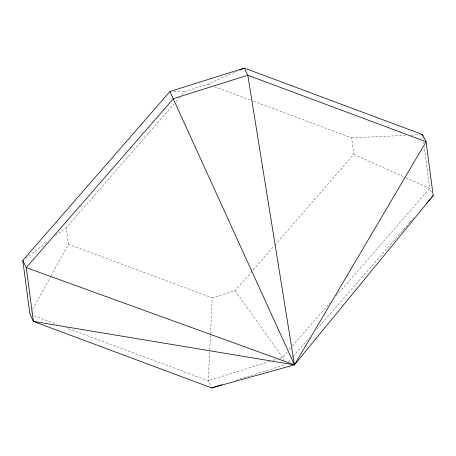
<?xml version="1.0" encoding="UTF-8"?>
<svg xmlns="http://www.w3.org/2000/svg" width="456" height="456" viewBox="0 0 456 456"><rect width="100%" height="100%" fill="white"/><g stroke="black" fill="none" stroke-linecap="round" stroke-linejoin="round"><path stroke-width="0.34" stroke-dasharray="2.28 1.71" d="M209.635 351.61L208.204 380.76L211.681 387.913M209.731 349.672L210.427 335.422M210.49 334.128L212.268 297.859L235.142 290.654L274.392 245.59M30.82 312.634L31.424 311.539M32.627 309.35L50.701 276.518M51.004 275.971L68.474 244.234L66.285 227.686L174.215 103.757M176.084 101.608L179.818 97.316M181.687 95.173L184.959 91.417L207.833 84.212L236.909 71.364M274.86 245.054L353.822 154.385L351.627 137.837L253.103 101.095M287.257 351.975L282.583 357.339L277.174 359.043M289.121 349.826L290.523 348.219M292.393 346.075L330.229 302.63M336.3 295.653L429.729 188.379L424.177 146.45M288.391 361.807L290.728 359.128M291.196 358.593L292.598 356.985M293.065 356.444L309.413 337.674M316.886 329.089L409.841 222.357M410.309 221.815L412.178 219.672M412.646 219.136L414.048 217.529M25.519 258.415L47.259 242.028M55.41 235.883L66.285 227.686M269.735 361.38L208.204 380.76L65.841 327.67M273.115 360.32L276.496 359.254M236.02 380.247L286.06 364.492M351.627 137.837L406.131 135.329M411.198 135.096L420.073 134.691M173.696 91.485L184.959 91.417M207.833 84.212L211.162 85.454M214.491 86.697L252.436 100.844M68.474 244.234L212.268 297.859M33.909 315.763L57.194 324.444M353.822 154.385L405.412 177.492M406.005 177.755L429.729 188.379L432.043 193.15M235.142 290.654L282.583 357.339L284.031 360.32M422.883 136.669L423.253 139.462M423.624 142.261L423.812 143.657"/><path stroke-width="0.68" d="M22.8 260.461L26.271 267.621L294.451 364.851L426.081 141.725L422.609 134.571L244.319 68.087L169.94 91.508L22.8 260.461L29.919 314.275L33.391 321.429L211.681 387.913L294.451 364.851L433.2 195.538L426.081 141.725L247.796 75.24L173.417 98.661L26.271 267.621L33.391 321.429L294.451 364.851L247.796 75.24L244.319 68.087L242.039 69.095M426.662 203.045L427.597 201.974M428.526 200.902L429.928 199.289M430.863 198.217L433.2 195.538M239.759 70.104L241.469 69.346M211.681 387.913L221.821 384.716M421.338 134.628L422.609 134.571L422.792 135.968M169.94 91.508L294.451 364.851"/></g></svg>
